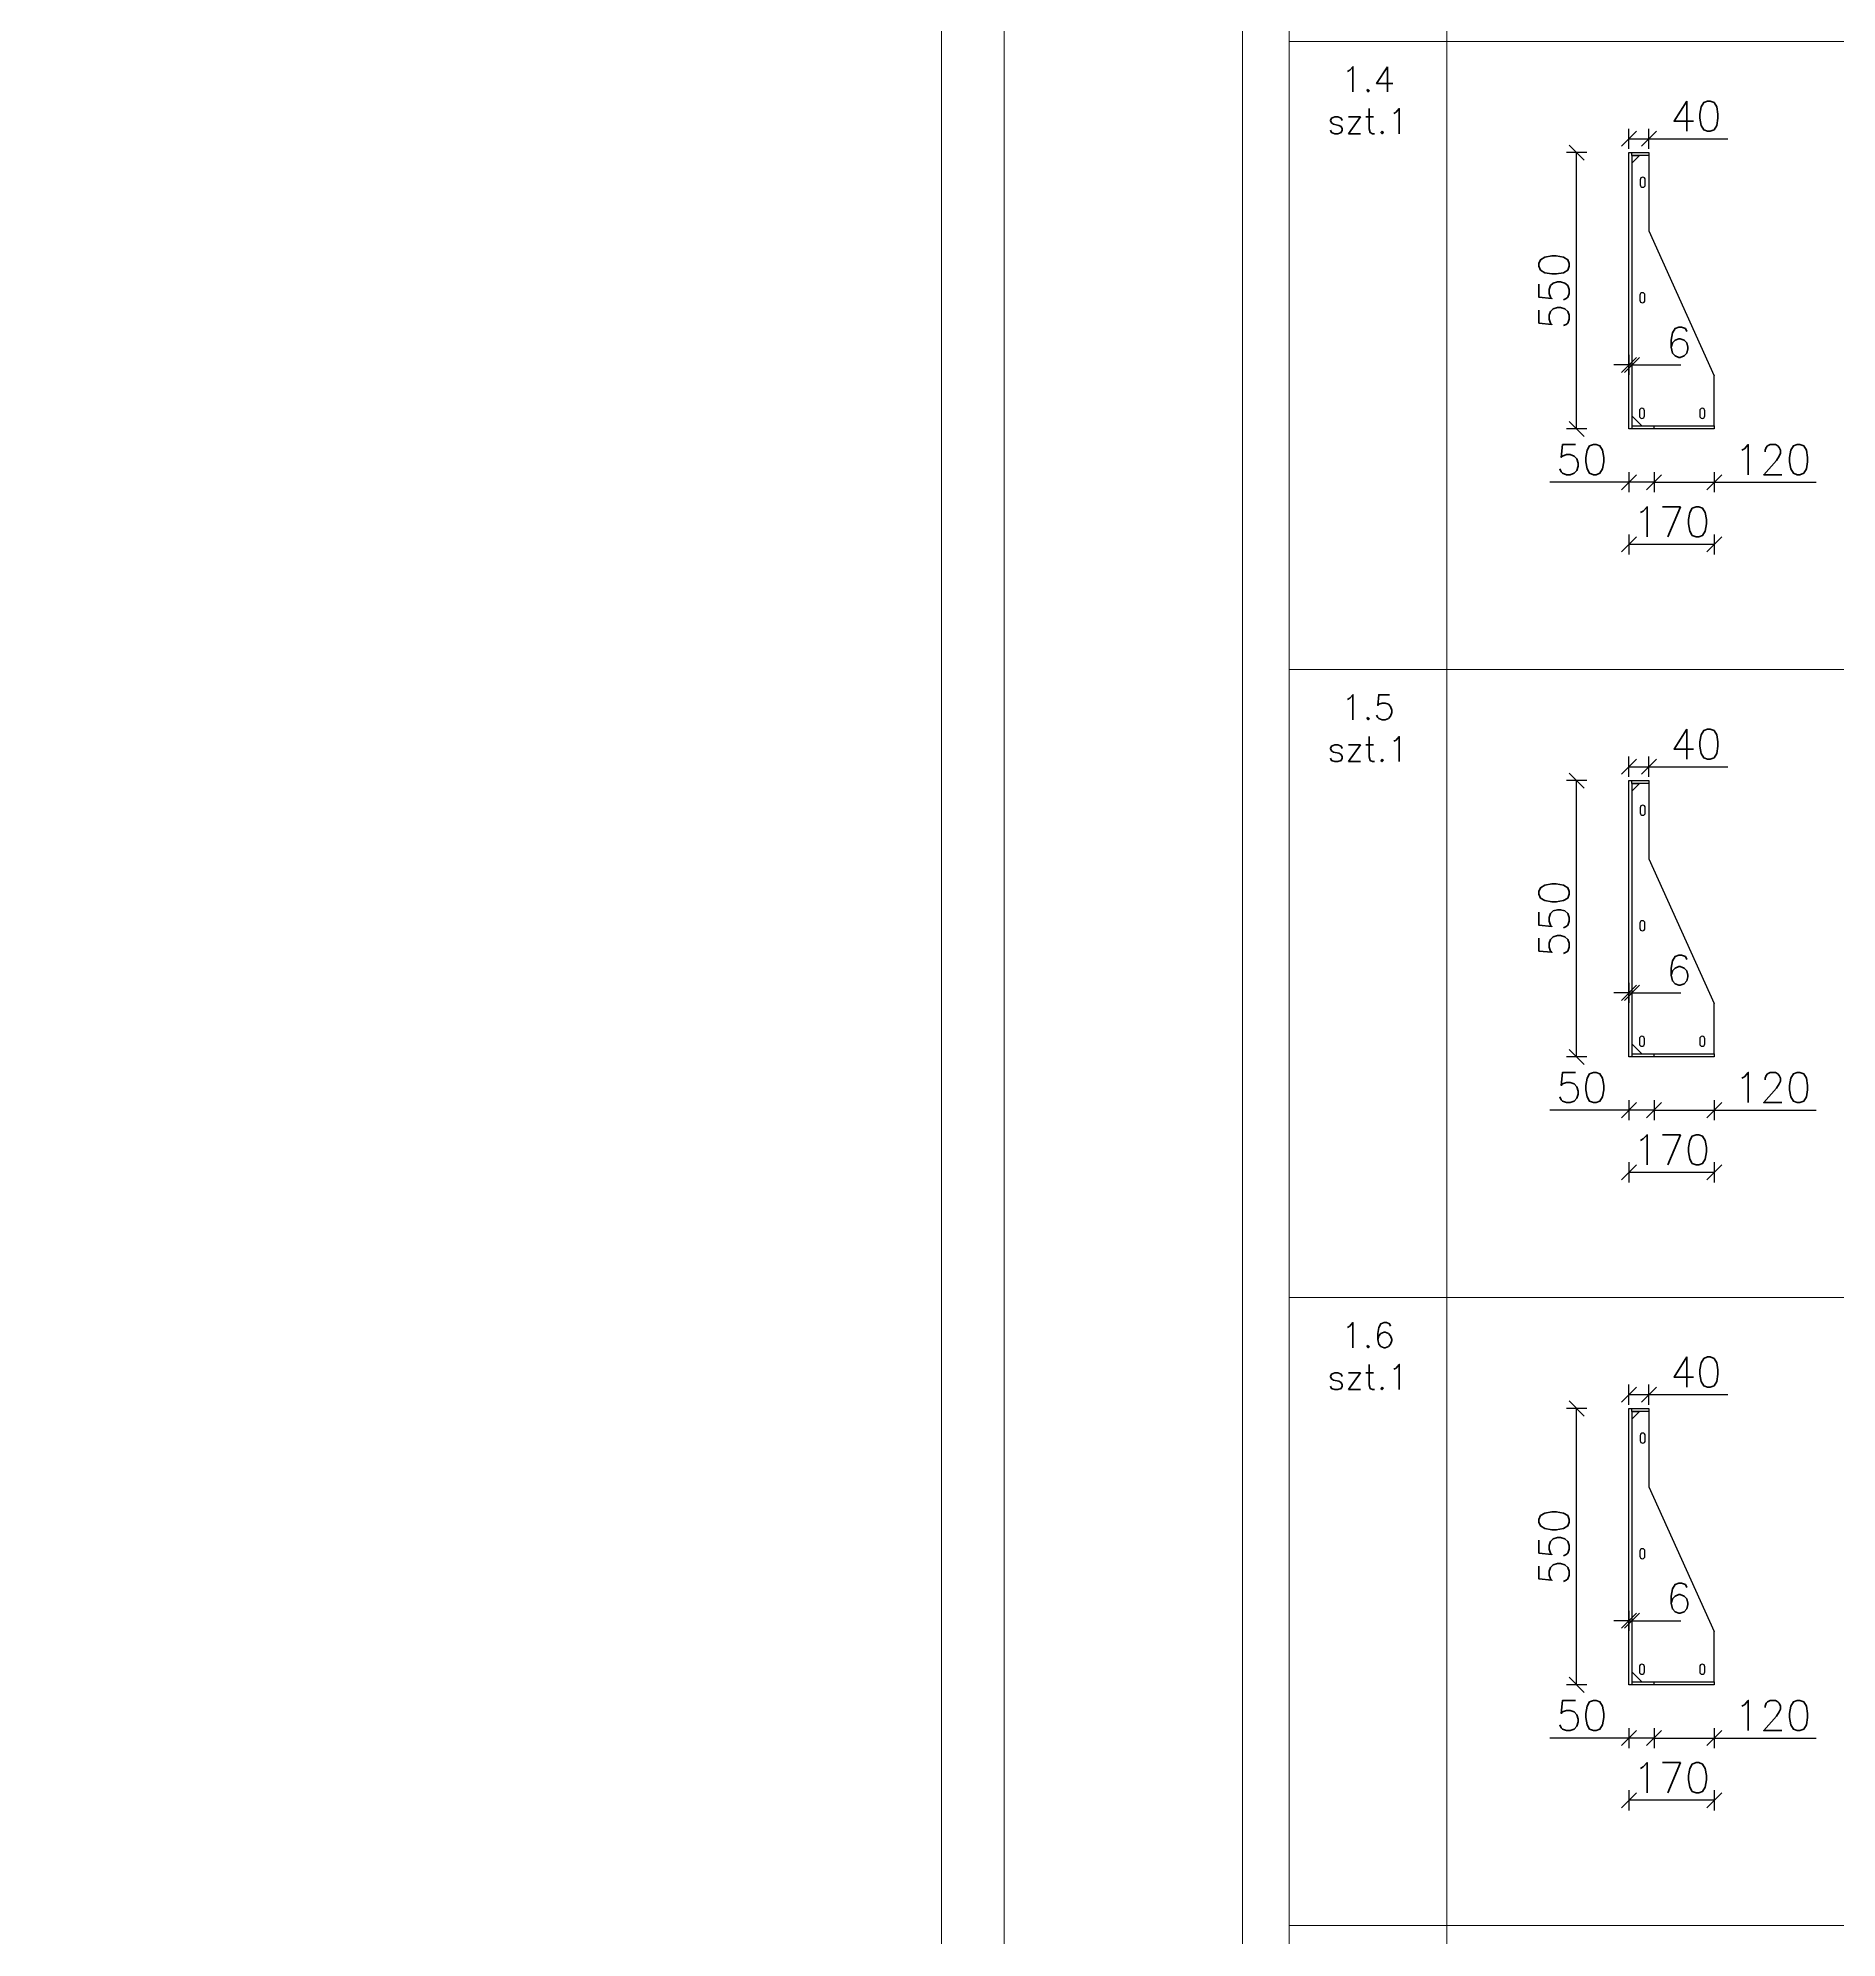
# Model space of a CAD drawing. Header units: millimetres. Extents: x 5046 to 103012, y -15969 to 47766.
# Drawn here: x 43199 to 50361, y 8253 to 15818 of the extents above; entities that cross this region are included whole.
import ezdxf

# ---------------------------------------------------------------- set-up
doc = ezdxf.new("R2010")
doc.units = ezdxf.units.MM
doc.layers.get('0').update_dxf_attribs({"lineweight": 0})
doc.layers.get('Defpoints').update_dxf_attribs({"lineweight": 0})
for name, color, linetype, lineweight in [('DIM', 3, 'Continuous', 0), ('Pomocnicze', 252, 'Continuous', 0), ('TEXT', 2, 'Continuous', 0)]:
    doc.layers.add(name, color=color, linetype=linetype, lineweight=lineweight)
doc.layers.add('Profil główny', color=7, linetype='Continuous')
doc.styles.add('Opisy 1-20', font='simplex.shx', dxfattribs={"height": 100})
doc.styles.add('Skala 1-20', font='simplex.shx', dxfattribs={"height": 60})
doc.styles.add('Skala 1-50', font='simplex.shx', dxfattribs={"height": 120})
doc.dimstyles.new('Skala 1-20', dxfattribs={"dimtxt": 6, "dimasz": 30, "dimexe": 20, "dimexo": 0.625, "dimgap": 15, "dimtad": 1, "dimdec": 0, "dimtxsty": 'Skala 1-20', "dimblk": 'OBLIQUE', "dimcen": 2.5, "dimadec": 0, "dimazin": 0, "dimtfac": 1, "dimtdec": 0, "dimtmove": 0, "dimatfit": 3, "dimldrblk": 'OBLIQUE', "dimfxl": 20, "dimfxlon": 1, "dimarcsym": 0})
doc.dimstyles.new('Skala 1-50', dxfattribs={"dimtxt": 12, "dimasz": 100, "dimexe": 12.5, "dimexo": 0.625, "dimgap": 40, "dimtad": 1, "dimdec": 0, "dimtxsty": 'Skala 1-50', "dimblk": 'OBLIQUE', "dimcen": 2.5, "dimadec": 0, "dimazin": 0, "dimtfac": 1, "dimtdec": 0, "dimtmove": 0, "dimatfit": 3, "dimldrblk": 'OBLIQUE', "dimfxl": 100, "dimfxlon": 1, "dimarcsym": 0})

# ---------------------------------------------------------------- blocks, each defined once
blk = doc.blocks.new('_Oblique')
at = {"color": 0, "linetype": 'ByBlock', "lineweight": -2}
blk.add_line((-0.5, -0.5), (0.5, 0.5), dxfattribs=at)
blk = doc.blocks.new('*D1455')
at = {"layer": 'Defpoints', "color": 0}
for p in [(52947.6, 11521.9), (43363.5, 9900.5)]:
    blk.add_point(p, dxfattribs=at)
at = {"layer": 'DIM', "color": 0, "lineweight": -2}
blk.add_line((52947.6, 11521.9), (52016.8, 11364.5), dxfattribs=at)
at = {"layer": 'DIM', "color": 0, "linetype": 'ByBlock', "lineweight": -2, "xscale": 100, "yscale": 100, "zscale": 100, "rotation": 9.602490165630762}
blk.add_blockref('_Oblique', (52947.6, 11521.9), dxfattribs=at)
at = {"layer": 'DIM', "color": 0, "insert": (52307.2, 11515), "char_height": 120, "attachment_point": 5, "rotation": 9.60249, "style": 'Skala 1-50'}
blk.add_mtext('R9720', dxfattribs=at)
blk = doc.blocks.new('*D1468')
at = {"layer": 'Defpoints', "color": 0}
for p in [(52904.1, 10262.3), (43199.1, 9717)]:
    blk.add_point(p, dxfattribs=at)
at = {"layer": 'DIM', "color": 0, "lineweight": -2}
blk.add_line((52904.1, 10262.3), (51916.3, 10206.8), dxfattribs=at)
at = {"layer": 'DIM', "color": 0, "linetype": 'ByBlock', "lineweight": -2, "xscale": 100, "yscale": 100, "zscale": 100, "rotation": 3.215559378368028}
blk.add_blockref('_Oblique', (52904.1, 10262.3), dxfattribs=at)
at = {"layer": 'DIM', "color": 0, "insert": (52221.6, 10324.1), "char_height": 120, "attachment_point": 5, "rotation": 3.21556, "style": 'Skala 1-50'}
blk.add_mtext('R9720', dxfattribs=at)
blk = doc.blocks.new('*D1623')
at = {"layer": 'Defpoints', "color": 0}
for p in [(-6, -214.8), (44, -214.8), (-6, -320.9)]:
    blk.add_point(p, dxfattribs=at)
at = {"layer": 'DIM', "color": 0, "lineweight": -2}
for p, q in [((-6, -300.9), (-6, -340.9)), ((44, -300.9), (44, -340.9)), ((-6, -320.9), (-163.1, -320.9)), ((44, -320.9), (-6, -320.9))]:
    blk.add_line(p, q, dxfattribs=at)
at = {"layer": 'DIM', "color": 0, "linetype": 'ByBlock', "lineweight": -2, "xscale": 30, "yscale": 30, "zscale": 30, "rotation": 180}
blk.add_blockref('_Oblique', (-6, -320.9), dxfattribs=at)
at = {"layer": 'DIM', "color": 0, "linetype": 'ByBlock', "lineweight": -2, "xscale": 30, "yscale": 30, "zscale": 30}
blk.add_blockref('_Oblique', (44, -320.9), dxfattribs=at)
at = {"layer": 'DIM', "color": 0, "insert": (-99.6, -275.9), "char_height": 60, "attachment_point": 5, "style": 'Skala 1-20'}
blk.add_mtext('50', dxfattribs=at)
blk = doc.blocks.new('*D1624')
at = {"layer": 'Defpoints', "color": 0}
for p in [(44, -214.8), (164, -214.8), (164, -320.9)]:
    blk.add_point(p, dxfattribs=at)
at = {"layer": 'DIM', "color": 0, "lineweight": -2}
for p, q in [((44, -300.9), (44, -340.9)), ((164, -300.9), (164, -340.9)), ((44, -320.9), (164, -320.9)), ((164, -320.9), (366.9, -320.9))]:
    blk.add_line(p, q, dxfattribs=at)
at = {"layer": 'DIM', "color": 0, "linetype": 'ByBlock', "lineweight": -2, "xscale": 30, "yscale": 30, "zscale": 30, "rotation": 180}
blk.add_blockref('_Oblique', (44, -320.9), dxfattribs=at)
at = {"layer": 'DIM', "color": 0, "linetype": 'ByBlock', "lineweight": -2, "xscale": 30, "yscale": 30, "zscale": 30}
blk.add_blockref('_Oblique', (164, -320.9), dxfattribs=at)
at = {"layer": 'DIM', "color": 0, "insert": (280.4, -275.9), "char_height": 60, "attachment_point": 5, "style": 'Skala 1-20'}
blk.add_mtext('120', dxfattribs=at)
blk = doc.blocks.new('*D1625')
at = {"layer": 'Defpoints', "color": 0}
for p in [(-6, -214.8), (164, -214.8), (-6, -444.7)]:
    blk.add_point(p, dxfattribs=at)
at = {"layer": 'DIM', "color": 0, "lineweight": -2}
for p, q in [((-6, -424.7), (-6, -464.7)), ((164, -444.7), (-6, -444.7)), ((164, -424.7), (164, -464.7))]:
    blk.add_line(p, q, dxfattribs=at)
at = {"layer": 'DIM', "color": 0, "linetype": 'ByBlock', "lineweight": -2, "xscale": 30, "yscale": 30, "zscale": 30, "rotation": 180}
blk.add_blockref('_Oblique', (-6, -444.7), dxfattribs=at)
at = {"layer": 'DIM', "color": 0, "linetype": 'ByBlock', "lineweight": -2, "xscale": 30, "yscale": 30, "zscale": 30}
blk.add_blockref('_Oblique', (164, -444.7), dxfattribs=at)
at = {"layer": 'DIM', "color": 0, "insert": (79, -399.7), "char_height": 60, "attachment_point": 5, "style": 'Skala 1-20'}
blk.add_mtext('170', dxfattribs=at)
blk = doc.blocks.new('*D1626')
at = {"layer": 'Defpoints', "color": 0}
for p in [(-110, 335.2), (-6, 335.2), (-6, -214.8)]:
    blk.add_point(p, dxfattribs=at)
at = {"layer": 'DIM', "color": 0, "lineweight": -2}
for p, q in [((-90, 335.2), (-130, 335.2)), ((-110, -214.8), (-110, 335.2)), ((-90, -214.8), (-130, -214.8))]:
    blk.add_line(p, q, dxfattribs=at)
at = {"layer": 'DIM', "color": 0, "linetype": 'ByBlock', "lineweight": -2, "xscale": 30, "yscale": 30, "zscale": 30}
for p, rotation in [((-110, 335.2), 90), ((-110, -214.8), 270)]:
    blk.add_blockref('_Oblique', p, dxfattribs=dict(at, rotation=rotation))
at = {"layer": 'DIM', "color": 0, "insert": (-155, 60.2), "char_height": 60, "attachment_point": 5, "rotation": 90, "style": 'Skala 1-20'}
blk.add_mtext('550', dxfattribs=at)
blk = doc.blocks.new('*D1627')
at = {"layer": 'Defpoints', "color": 0}
for p in [(-6, 0), (0, 0), (0, -87.3)]:
    blk.add_point(p, dxfattribs=at)
at = {"layer": 'DIM', "color": 0, "lineweight": -2}
for p, q in [((-6, -67.3), (-6, -107.3)), ((0, -67.3), (0, -107.3)), ((-6, -87.3), (-36, -87.3)), ((-6, -87.3), (0, -87.3)), ((0, -87.3), (97.1, -87.3))]:
    blk.add_line(p, q, dxfattribs=at)
at = {"layer": 'DIM', "color": 0, "linetype": 'ByBlock', "lineweight": -2, "xscale": 30, "yscale": 30, "zscale": 30}
blk.add_blockref('_Oblique', (-6, -87.3), dxfattribs=at)
at = {"layer": 'DIM', "color": 0, "linetype": 'ByBlock', "lineweight": -2, "xscale": 30, "yscale": 30, "zscale": 30, "rotation": 180}
blk.add_blockref('_Oblique', (0, -87.3), dxfattribs=at)
at = {"layer": 'DIM', "color": 0, "insert": (93.6, -42.3), "char_height": 60, "attachment_point": 5, "style": 'Skala 1-20'}
blk.add_mtext('6', dxfattribs=at)
blk = doc.blocks.new('*D1628')
at = {"layer": 'Defpoints', "color": 0}
for p in [(34, 362.8), (-6, 335.2), (34, 335.2)]:
    blk.add_point(p, dxfattribs=at)
at = {"layer": 'DIM', "color": 0, "lineweight": -2}
for p, q in [((-6, 342.8), (-6, 382.8)), ((34, 342.8), (34, 382.8)), ((-6, 362.8), (34, 362.8)), ((34, 362.8), (191.1, 362.8))]:
    blk.add_line(p, q, dxfattribs=at)
at = {"layer": 'DIM', "color": 0, "linetype": 'ByBlock', "lineweight": -2, "xscale": 30, "yscale": 30, "zscale": 30, "rotation": 180}
blk.add_blockref('_Oblique', (-6, 362.8), dxfattribs=at)
at = {"layer": 'DIM', "color": 0, "linetype": 'ByBlock', "lineweight": -2, "xscale": 30, "yscale": 30, "zscale": 30}
blk.add_blockref('_Oblique', (34, 362.8), dxfattribs=at)
at = {"layer": 'DIM', "color": 0, "insert": (127.6, 407.8), "char_height": 60, "attachment_point": 5, "style": 'Skala 1-20'}
blk.add_mtext('40', dxfattribs=at)
blk = doc.blocks.new('det550')
at = {"layer": 'Profil główny'}
for p, q in [((-6, -214.8), (-6, 335.2)), ((-6, 335.2), (34, 335.2)), ((0, 329.2), (0, 335.2)), ((34, 329.2), (0, 329.2)), ((0, 329.2), (0, -208.8)), ((0, 329.2), (15, 329.2)), ((15, 329.2), (0, 314.2)), ((0, 314.2), (0, -188.8)), ((34, 335.2), (34, 329.2)), ((34, 329.2), (34, 179.2)), ((34, 179.2), (164, -108.8)), ((164, -208.8), (164, -108.8)), ((20, -208.8), (0, -188.8)), ((164, -214.8), (-6, -214.8)), ((0, -208.8), (164, -208.8)), ((0, -208.8), (0, -214.8)), ((44, -214.8), (44, -208.8)), ((164, -208.8), (164, -214.8))]:
    blk.add_line(p, q, dxfattribs=at)
for points in [[(16.5, 281.2), (16.5, 271.2, 1), (26.5, 271.2), (26.5, 281.2, 1)], [(15.8, 51.2), (15.8, 41.2, 1), (25.8, 41.2), (25.8, 51.2, 1)], [(15, -178.8), (15, -188.8, 1), (25, -188.8), (25, -178.8, 1)], [(135, -178.8), (135, -188.8, 1), (145, -188.8), (145, -178.8, 1)]]:
    blk.add_lwpolyline(points, format="xyb", close=True, dxfattribs=at)
at = {"layer": 'DIM'}
for base, p1, p2, picture, middle in [((34, 362.8), (-6, 335.2), (34, 335.2), '*D1628', (127.6, 407.8)), ((0, -87.3), (-6, 0), (0, 0), '*D1627', (93.6, -42.3)), ((-6, -320.9), (44, -214.8), (-6, -214.8), '*D1623', (-99.6, -275.9)), ((164, -320.9), (44, -214.8), (164, -214.8), '*D1624', (280.4, -275.9))]:
    dim = blk.add_linear_dim(base=base, p1=p1, p2=p2, dimstyle='Skala 1-20', dxfattribs=at)
    dim.commit()
    dim.dimension.update_dxf_attribs({"geometry": picture, "text_midpoint": middle})
dim = blk.add_linear_dim(base=(-110, 335.2), p1=(-6, -214.8), p2=(-6, 335.2), angle=90, dimstyle='Skala 1-20', dxfattribs=at)
dim.commit()
dim.dimension.update_dxf_attribs({"geometry": '*D1626', "text_midpoint": (-155, 60.2)})
dim = blk.add_linear_dim(base=(-6, -444.7), p1=(164, -214.8), p2=(-6, -214.8), dimstyle='Skala 1-20', dxfattribs=at)
dim.commit()
dim.dimension.update_dxf_attribs({"geometry": '*D1625', "text_midpoint": (79, -444.7), "dimtype": 160})

msp = doc.modelspace()

# ---------------------------------------------------------------- linework, layer by layer
for p, q in [((47046, 23703.4), (47046, -4496.6)), ((47046, -5996.6), (47046, 23703.4)), ((46796, 23453.4), (46796, -5746.6))]:
    msp.add_line(p, q)
at = {"layer": 'Pomocnicze'}
for p, q in [((47994.8, 23701.1), (47994.8, -7989.2)), ((48180.2, 23503.4), (48180.2, -7989.2)), ((48808.5, 23503.4), (48808.5, -7989.2)), ((58190.5, 15803.4), (48180.2, 15803.4)), ((58190.5, 13303.4), (48180.2, 13303.4)), ((58190.5, 10803.4), (48180.2, 10803.4)), ((58190.5, 8303.4), (48180.2, 8303.4))]:
    msp.add_line(p, q, dxfattribs=at)

# ---------------------------------------------------------------- block references
at = {"layer": 'Profil główny', "xscale": 2, "yscale": 2}
for p in [(49544.9, 14691), (49544.9, 12191), (49544.9, 9691)]:
    msp.add_blockref('det550', p, dxfattribs=at)

# ---------------------------------------------------------------- texts
at = {"layer": 'TEXT', "char_height": 100, "width": 628.322, "attachment_point": 1, "style": 'Opisy 1-20'}
for s, insert in [('\\pxqc;1.4\\Pszt.1', (48180.2, 15703.4)), ('\\pxqc;1.5\\Pszt.1', (48180.2, 13203.4)), ('\\pxqc;1.6\\Pszt.1', (48180.2, 10703.4))]:
    msp.add_mtext(s, dxfattribs=dict(at, insert=insert))

# ---------------------------------------------------------------- dimensions: what is measured, and where the dimension line sits
at = {"layer": 'DIM'}
for center, mpoint, picture, middle in [((43363.5, 9900.5), (52947.6, 11521.9), '*D1455', (52323.9, 11416.4)), ((43199.1, 9717), (52904.1, 10262.3), '*D1468', (52227.2, 10224.2))]:
    dim = msp.add_radius_dim(center=center, mpoint=mpoint, dimstyle='Skala 1-50', dxfattribs=at)
    dim.commit()
    dim.dimension.update_dxf_attribs({"geometry": picture, "text_midpoint": middle, "dimtype": 164})

doc.saveas('drawing.dxf')
